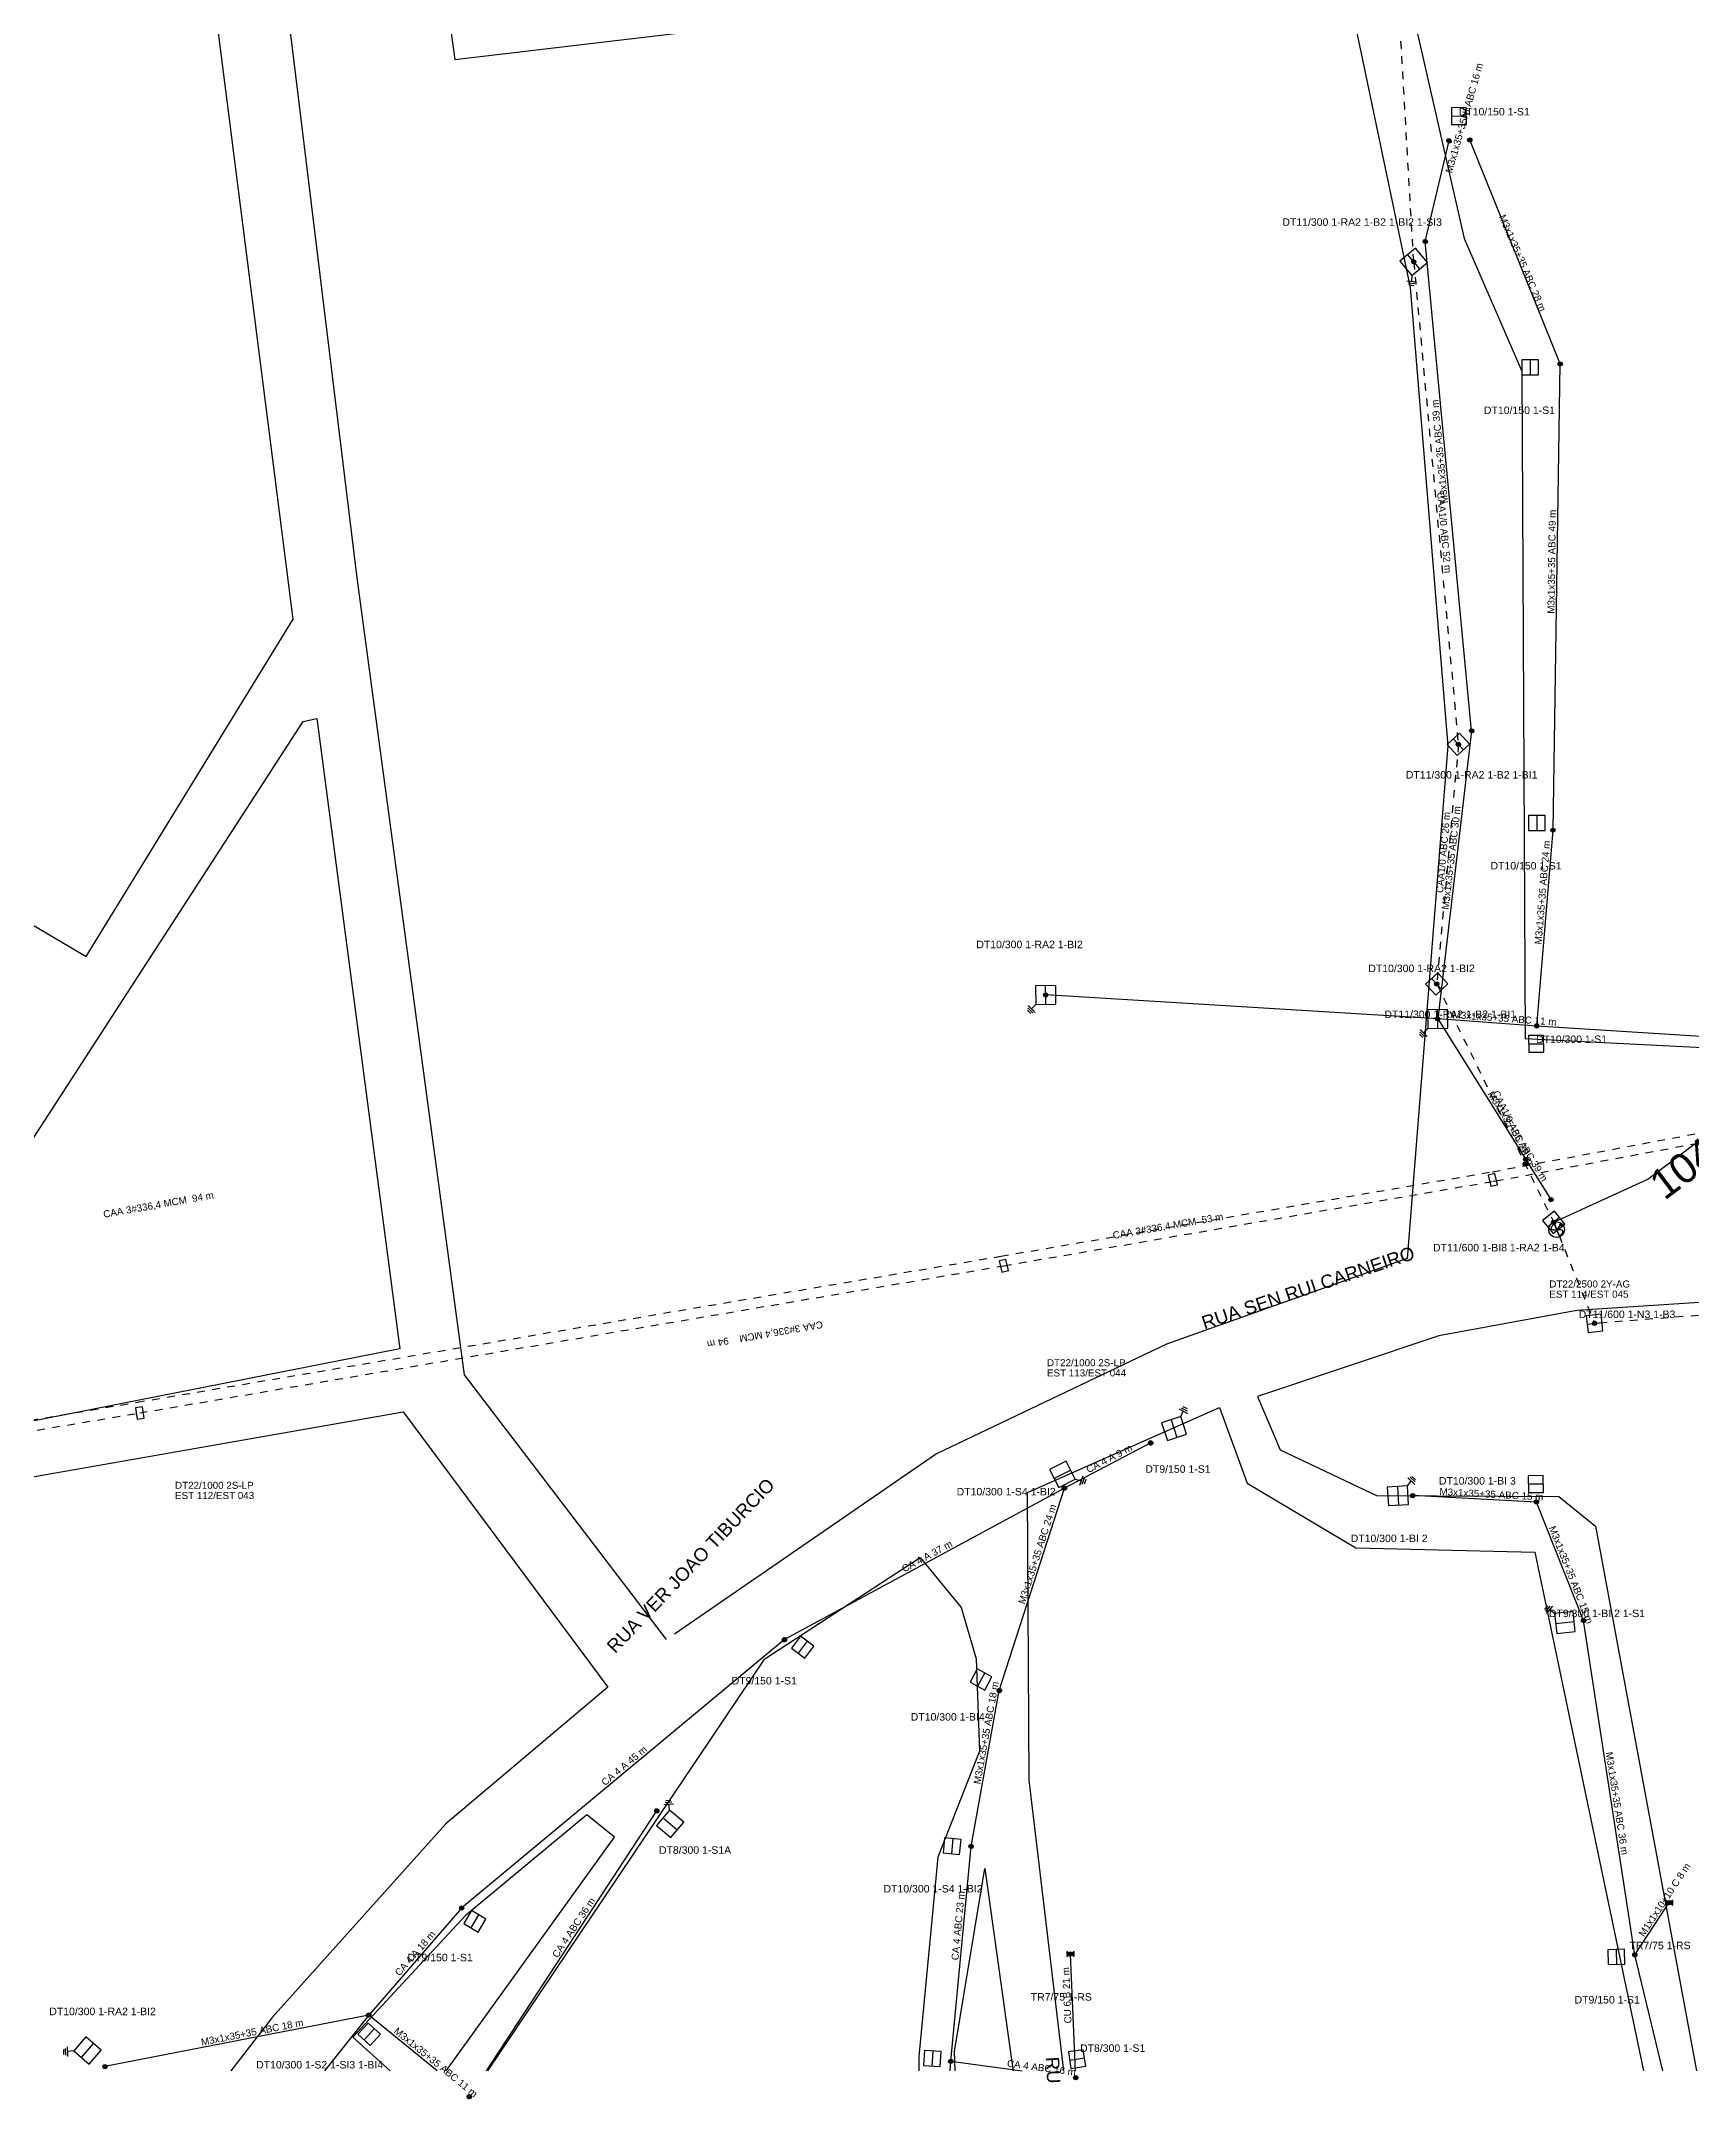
# Model space of a CAD drawing. Extents: x 220580 to 221647, y 9236669 to 9238016.
# Drawn here: x 220840.6 to 221192.7, y 9236668.8 to 9237107.7 of the extents above; entities that cross this region are included whole.
import ezdxf

# ---------------------------------------------------------------- set-up
doc = ezdxf.new("R2010")
doc.units = 0
doc.linetypes.add('PDF_DASH_1p63_1p63', pattern=[3.252816, 1.626408, -1.626408])
for name, color, linetype in [('COR_000000', 250, 'Continuous'), ('COR_0000FF', 5, 'Continuous'), ('COR_008000', 97, 'Continuous'), ('COR_800000', 17, 'Continuous'), ('COR_808080', 8, 'Continuous'), ('COR_994533', 18, 'Continuous'), ('COR_AB00FF', 200, 'Continuous'), ('COR_FF0000', 1, 'Continuous'), ('COR_FFFFFF', 7, 'Continuous'), ('TXT_000000', 250, 'Continuous'), ('TXT_0F0F0F', 250, 'Continuous'), ('TXT_800000', 17, 'Continuous'), ('TXT_FF0000', 1, 'Continuous')]:
    doc.layers.add(name, color=color, linetype=linetype)
doc.styles.add('Arial', font='arial.ttf')

msp = doc.modelspace()

# ---------------------------------------------------------------- hatches: boundary and pattern name
at = {"layer": 'COR_000000'}
h = msp.add_hatch(color=7, dxfattribs=at)
h.dxf.hatch_style = 1
h.paths.add_polyline_path([(221140.81, 9237086.04), (221140.53, 9237086.27), (221140.5, 9237086.62), (221140.72, 9237086.89), (221141.08, 9237086.91), (221141.36, 9237086.69), (221141.39, 9237086.34), (221141.16, 9237086.07)])
h = msp.add_hatch(color=7, dxfattribs=at)
h.dxf.hatch_style = 1
h.paths.add_polyline_path([(221145.38, 9237086.21), (221145.05, 9237086.35), (221144.91, 9237086.67), (221145.04, 9237086.99), (221145.37, 9237087.13), (221145.7, 9237087), (221145.84, 9237086.68), (221145.71, 9237086.35)])
h = msp.add_hatch(color=7, dxfattribs=at)
h.dxf.hatch_style = 1
h.paths.add_polyline_path([(221136.16, 9237064.65), (221135.83, 9237064.54), (221135.51, 9237064.7), (221135.4, 9237065.03), (221135.56, 9237065.34), (221135.9, 9237065.46), (221136.21, 9237065.31), (221136.32, 9237064.98)])
h = msp.add_hatch(color=7, dxfattribs=at)
h.dxf.hatch_style = 1
h.paths.add_polyline_path([(221133.71, 9237060.31), (221133.38, 9237060.19), (221133.06, 9237060.34), (221132.95, 9237060.67), (221133.1, 9237060.99), (221133.43, 9237061.11), (221133.76, 9237060.97), (221133.87, 9237060.64)])
h = msp.add_hatch(color=7, dxfattribs=at)
h.dxf.hatch_style = 1
h.paths.add_polyline_path([(221164.66, 9237038.42), (221164.32, 9237038.54), (221164.18, 9237038.87), (221164.31, 9237039.2), (221164.64, 9237039.34), (221164.97, 9237039.2), (221165.11, 9237038.88), (221164.98, 9237038.56)])
h = msp.add_hatch(color=7, dxfattribs=at)
h.dxf.hatch_style = 1
h.paths.add_polyline_path([(221143.25, 9236957.37), (221142.92, 9236957.25), (221142.6, 9236957.4), (221142.48, 9236957.73), (221142.63, 9236958.05), (221142.97, 9236958.17), (221143.29, 9236958.02), (221143.41, 9236957.69)])
h = msp.add_hatch(color=7, dxfattribs=at)
h.dxf.hatch_style = 1
h.paths.add_polyline_path([(221146.07, 9236960.27), (221145.74, 9236960.15), (221145.42, 9236960.3), (221145.31, 9236960.63), (221145.47, 9236960.96), (221145.8, 9236961.07), (221146.13, 9236960.91), (221146.23, 9236960.58)])
h = msp.add_hatch(color=7, dxfattribs=at)
h.dxf.hatch_style = 1
h.paths.add_polyline_path([(221163.14, 9236938.98), (221162.81, 9236939.1), (221162.66, 9236939.43), (221162.79, 9236939.76), (221163.13, 9236939.89), (221163.46, 9236939.76), (221163.6, 9236939.44), (221163.47, 9236939.12)])
h = msp.add_hatch(color=7, dxfattribs=at)
h.dxf.hatch_style = 1
h.paths.add_polyline_path([(221055.38, 9236904.28), (221055.24, 9236903.95), (221054.92, 9236903.82), (221054.6, 9236903.95), (221054.46, 9236904.28), (221054.6, 9236904.61), (221054.92, 9236904.75), (221055.24, 9236904.61)])
h = msp.add_hatch(color=7, dxfattribs=at)
h.dxf.hatch_style = 1
h.paths.add_polyline_path([(221138.64, 9236906.26), (221138.31, 9236906.14), (221137.98, 9236906.29), (221137.87, 9236906.62), (221138.03, 9236906.94), (221138.36, 9236907.07), (221138.68, 9236906.92), (221138.79, 9236906.59)])
h = msp.add_hatch(color=7, dxfattribs=at)
h.dxf.hatch_style = 1
h.paths.add_polyline_path([(221138.21, 9236898.84), (221138.06, 9236899.16), (221138.19, 9236899.49), (221138.51, 9236899.63), (221138.84, 9236899.49), (221138.99, 9236899.17), (221138.86, 9236898.84), (221138.54, 9236898.71)])
h = msp.add_hatch(color=7, dxfattribs=at)
h.dxf.hatch_style = 1
h.paths.add_polyline_path([(221138.98, 9236899.18), (221138.86, 9236898.84), (221138.53, 9236898.7), (221138.21, 9236898.83), (221138.07, 9236899.16), (221138.19, 9236899.49), (221138.52, 9236899.63), (221138.84, 9236899.5)])
h = msp.add_hatch(color=7, dxfattribs=at)
h.dxf.hatch_style = 1
h.paths.add_polyline_path([(221160.1, 9236897.64), (221159.96, 9236897.31), (221159.65, 9236897.17), (221159.32, 9236897.31), (221159.18, 9236897.63), (221159.31, 9236897.97), (221159.63, 9236898.11), (221159.96, 9236897.97)])
h = msp.add_hatch(color=7, dxfattribs=at)
h.dxf.hatch_style = 1
h.paths.add_polyline_path([(221156.83, 9236869.22), (221156.96, 9236869.55), (221157.29, 9236869.68), (221157.61, 9236869.55), (221157.74, 9236869.22), (221157.61, 9236868.89), (221157.29, 9236868.75), (221156.96, 9236868.89)])
h = msp.add_hatch(color=7, dxfattribs=at)
h.dxf.hatch_style = 1
h.paths.add_polyline_path([(221156.73, 9236868.2), (221156.86, 9236868.53), (221157.18, 9236868.66), (221157.51, 9236868.53), (221157.64, 9236868.2), (221157.51, 9236867.87), (221157.18, 9236867.73), (221156.86, 9236867.87)])
h = msp.add_hatch(color=7, dxfattribs=at)
h.dxf.hatch_style = 1
h.paths.add_polyline_path([(221162.39, 9236861.01), (221162.74, 9236861.1), (221163.04, 9236860.93), (221163.13, 9236860.58), (221162.94, 9236860.28), (221162.6, 9236860.19), (221162.3, 9236860.36), (221162.21, 9236860.7)])
h = msp.add_hatch(color=7, dxfattribs=at)
h.dxf.hatch_style = 1
h.paths.add_polyline_path([(221163.57, 9236855.45), (221163.24, 9236855.34), (221162.92, 9236855.48), (221162.81, 9236855.81), (221162.96, 9236856.14), (221163.29, 9236856.26), (221163.62, 9236856.11), (221163.73, 9236855.78)])
h = msp.add_hatch(color=7, dxfattribs=at)
h.dxf.hatch_style = 1
h.paths.add_polyline_path([(221172.31, 9236833.9), (221171.97, 9236833.77), (221171.65, 9236833.92), (221171.53, 9236834.25), (221171.69, 9236834.57), (221172.03, 9236834.7), (221172.34, 9236834.55), (221172.46, 9236834.22)])
h = msp.add_hatch(color=7, dxfattribs=at)
h.dxf.hatch_style = 1
h.paths.add_polyline_path([(221076.99, 9236808.4), (221076.85, 9236808.73), (221076.99, 9236809.06), (221077.31, 9236809.19), (221077.64, 9236809.04), (221077.78, 9236808.72), (221077.64, 9236808.39), (221077.31, 9236808.26)])
h = msp.add_hatch(color=7, dxfattribs=at)
h.dxf.hatch_style = 1
h.paths.add_polyline_path([(221076.86, 9236808.74), (221077, 9236809.06), (221077.33, 9236809.19), (221077.65, 9236809.04), (221077.77, 9236808.71), (221077.63, 9236808.38), (221077.3, 9236808.26), (221076.98, 9236808.4)])
h = msp.add_hatch(color=7, dxfattribs=at)
h.dxf.hatch_style = 1
h.paths.add_polyline_path([(221077.73, 9236808.92), (221077.75, 9236808.56), (221077.51, 9236808.3), (221077.16, 9236808.29), (221076.9, 9236808.54), (221076.88, 9236808.89), (221077.12, 9236809.15), (221077.47, 9236809.16)])
h = msp.add_hatch(color=7, dxfattribs=at)
h.dxf.hatch_style = 1
h.paths.add_polyline_path([(221058.63, 9236798.7), (221058.43, 9236799), (221058.5, 9236799.34), (221058.8, 9236799.53), (221059.15, 9236799.46), (221059.34, 9236799.17), (221059.27, 9236798.82), (221058.99, 9236798.63)])
h = msp.add_hatch(color=7, dxfattribs=at)
h.dxf.hatch_style = 1
h.paths.add_polyline_path([(221059.3, 9236799.28), (221059.32, 9236798.92), (221059.09, 9236798.66), (221058.74, 9236798.64), (221058.48, 9236798.88), (221058.45, 9236799.24), (221058.68, 9236799.5), (221059.04, 9236799.52)])
h = msp.add_hatch(color=7, dxfattribs=at)
h.dxf.hatch_style = 1
h.paths.add_polyline_path([(221133.62, 9236797.61), (221133.57, 9236797.26), (221133.28, 9236797.05), (221132.93, 9236797.12), (221132.73, 9236797.4), (221132.79, 9236797.76), (221133.07, 9236797.97), (221133.42, 9236797.9)])
h = msp.add_hatch(color=7, dxfattribs=at)
h.dxf.hatch_style = 1
h.paths.add_polyline_path([(221160.03, 9236796.23), (221159.97, 9236795.88), (221159.69, 9236795.68), (221159.34, 9236795.73), (221159.14, 9236796.03), (221159.19, 9236796.38), (221159.48, 9236796.58), (221159.82, 9236796.53)])
h = msp.add_hatch(color=7, dxfattribs=at)
h.dxf.hatch_style = 1
h.paths.add_polyline_path([(221169.41, 9236771.25), (221169.76, 9236771.28), (221170.03, 9236771.05), (221170.05, 9236770.7), (221169.81, 9236770.43), (221169.46, 9236770.41), (221169.19, 9236770.63), (221169.17, 9236770.98)])
h = msp.add_hatch(color=7, dxfattribs=at)
h.dxf.hatch_style = 1
h.paths.add_polyline_path([(220998.82, 9236767.05), (220999.13, 9236767.23), (220999.47, 9236767.13), (220999.64, 9236766.83), (220999.54, 9236766.48), (220999.22, 9236766.31), (220998.88, 9236766.4), (220998.72, 9236766.71)])
h = msp.add_hatch(color=7, dxfattribs=at)
h.dxf.hatch_style = 1
h.paths.add_polyline_path([(220999.59, 9236766.97), (220999.61, 9236766.61), (220999.38, 9236766.35), (220999.03, 9236766.33), (220998.76, 9236766.57), (220998.74, 9236766.92), (220998.98, 9236767.19), (220999.33, 9236767.21)])
h = msp.add_hatch(color=7, dxfattribs=at)
h.dxf.hatch_style = 1
h.paths.add_polyline_path([(221044.68, 9236755.58), (221044.54, 9236755.91), (221044.68, 9236756.23), (221045.01, 9236756.37), (221045.33, 9236756.23), (221045.47, 9236755.9), (221045.33, 9236755.57), (221045.01, 9236755.44)])
h = msp.add_hatch(color=7, dxfattribs=at)
h.dxf.hatch_style = 1
h.paths.add_polyline_path([(221044.75, 9236755.52), (221044.55, 9236755.82), (221044.61, 9236756.16), (221044.91, 9236756.35), (221045.26, 9236756.28), (221045.46, 9236755.99), (221045.39, 9236755.64), (221045.1, 9236755.45)])
h = msp.add_hatch(color=7, dxfattribs=at)
h.dxf.hatch_style = 1
h.paths.add_polyline_path([(220972.09, 9236730.68), (220972.37, 9236730.46), (220972.4, 9236730.11), (220972.18, 9236729.84), (220971.82, 9236729.81), (220971.54, 9236730.04), (220971.51, 9236730.39), (220971.74, 9236730.66)])
h = msp.add_hatch(color=7, dxfattribs=at)
h.dxf.hatch_style = 1
h.paths.add_polyline_path([(221038.94, 9236722.22), (221038.63, 9236722.39), (221038.53, 9236722.73), (221038.71, 9236723.03), (221039.05, 9236723.13), (221039.36, 9236722.96), (221039.46, 9236722.62), (221039.29, 9236722.31)])
h = msp.add_hatch(color=7, dxfattribs=at)
h.dxf.hatch_style = 1
h.paths.add_polyline_path([(221038.99, 9236722.21), (221038.66, 9236722.35), (221038.53, 9236722.68), (221038.67, 9236723), (221039, 9236723.13), (221039.33, 9236722.99), (221039.46, 9236722.67), (221039.32, 9236722.35)])
h = msp.add_hatch(color=7, dxfattribs=at)
h.dxf.hatch_style = 1
h.paths.add_polyline_path([(220930.67, 9236709.87), (220930.81, 9236709.54), (220930.68, 9236709.22), (220930.35, 9236709.08), (220930.02, 9236709.22), (220929.88, 9236709.55), (220930.01, 9236709.87), (220930.34, 9236710)])
h = msp.add_hatch(color=7, dxfattribs=at)
h.dxf.hatch_style = 1
h.paths.add_polyline_path([(221187.49, 9236710.47), (221187.46, 9236710.82), (221187.69, 9236711.09), (221188.03, 9236711.11), (221188.31, 9236710.88), (221188.34, 9236710.53), (221188.11, 9236710.26), (221187.76, 9236710.24)])
h = msp.add_hatch(color=7, dxfattribs=at)
h.dxf.hatch_style = 1
h.paths.add_polyline_path([(221060.21, 9236699.24), (221059.88, 9236699.36), (221059.73, 9236699.69), (221059.86, 9236700.02), (221060.19, 9236700.16), (221060.52, 9236700.03), (221060.66, 9236699.71), (221060.54, 9236699.38)])
h = msp.add_hatch(color=7, dxfattribs=at)
h.dxf.hatch_style = 1
h.paths.add_polyline_path([(221180.43, 9236699.11), (221180.16, 9236699.34), (221180.14, 9236699.69), (221180.37, 9236699.95), (221180.73, 9236699.97), (221181, 9236699.73), (221181.02, 9236699.38), (221180.78, 9236699.12)])
h = msp.add_hatch(color=7, dxfattribs=at)
h.dxf.hatch_style = 1
h.paths.add_polyline_path([(220910.88, 9236686.41), (220910.56, 9236686.25), (220910.23, 9236686.35), (220910.07, 9236686.67), (220910.19, 9236687.01), (220910.51, 9236687.17), (220910.84, 9236687.06), (220910.99, 9236686.75)])
h = msp.add_hatch(color=7, dxfattribs=at)
h.dxf.hatch_style = 1
h.paths.add_polyline_path([(220910.87, 9236687.02), (220911, 9236686.69), (220910.85, 9236686.37), (220910.52, 9236686.25), (220910.2, 9236686.39), (220910.07, 9236686.72), (220910.21, 9236687.05), (220910.54, 9236687.17)])
h = msp.add_hatch(color=7, dxfattribs=at)
h.dxf.hatch_style = 1
h.paths.add_polyline_path([(221034.68, 9236676.39), (221034.35, 9236676.52), (221034.21, 9236676.84), (221034.34, 9236677.16), (221034.67, 9236677.3), (221035, 9236677.18), (221035.14, 9236676.86), (221035.01, 9236676.53)])
h = msp.add_hatch(color=7, dxfattribs=at)
h.dxf.hatch_style = 1
h.paths.add_polyline_path([(220854.58, 9236675.39), (220854.26, 9236675.23), (220853.93, 9236675.34), (220853.78, 9236675.65), (220853.89, 9236675.99), (220854.21, 9236676.15), (220854.54, 9236676.04), (220854.7, 9236675.72)])
h = msp.add_hatch(color=7, dxfattribs=at)
h.dxf.hatch_style = 1
h.paths.add_polyline_path([(221060.98, 9236673.02), (221060.87, 9236673.36), (221061.02, 9236673.67), (221061.35, 9236673.79), (221061.67, 9236673.62), (221061.79, 9236673.29), (221061.63, 9236672.97), (221061.3, 9236672.86)])
h = msp.add_hatch(color=7, dxfattribs=at)
h.dxf.hatch_style = 1
h.paths.add_polyline_path([(220932.35, 9236669.01), (220932.04, 9236668.83), (220931.7, 9236668.92), (220931.53, 9236669.23), (220931.62, 9236669.57), (220931.93, 9236669.75), (220932.27, 9236669.65), (220932.45, 9236669.35)])
h = msp.add_hatch(color=7, dxfattribs=at)
h.dxf.hatch_style = 1
h.paths.add_polyline_path([(220931.59, 9236669.06), (220931.54, 9236669.41), (220931.76, 9236669.69), (220932.1, 9236669.73), (220932.38, 9236669.51), (220932.43, 9236669.16), (220932.22, 9236668.88), (220931.87, 9236668.84)])
at = {"layer": 'COR_800000', "true_color": 0x800000}
h = msp.add_hatch(color=16, dxfattribs=at)
h.dxf.hatch_style = 1
h.paths.add_polyline_path([(221164.71, 9236855.44), (221164.86, 9236855.44), (221164.97, 9236855.33), (221164.97, 9236855.17), (221164.86, 9236855.07), (221164.71, 9236855.07), (221164.61, 9236855.18), (221164.61, 9236855.34)])

# ---------------------------------------------------------------- linework, layer by layer
at = {"layer": 'COR_000000', "color": 7, "linetype": 'Continuous'}
for points in [[(221141.48, 9237089.93), (221144.68, 9237089.98), (221144.63, 9237093.54), (221141.44, 9237093.5), (221141.48, 9237089.93)], [(221141.46, 9237091.72), (221144.67, 9237091.76)], [(221140.81, 9237086.04), (221140.53, 9237086.27), (221140.5, 9237086.62), (221140.72, 9237086.89), (221141.08, 9237086.91), (221141.36, 9237086.69), (221141.39, 9237086.34), (221141.16, 9237086.07), (221140.81, 9237086.04)], [(221145.38, 9237086.21), (221145.05, 9237086.35), (221144.91, 9237086.67), (221145.04, 9237086.99), (221145.37, 9237087.13), (221145.7, 9237087), (221145.84, 9237086.68), (221145.71, 9237086.35), (221145.38, 9237086.21)], [(221136.33, 9237060.5), (221133.8, 9237063.56), (221130.48, 9237060.8), (221133.02, 9237057.75), (221136.33, 9237060.5)], [(221136.16, 9237064.65), (221135.83, 9237064.54), (221135.51, 9237064.7), (221135.4, 9237065.03), (221135.56, 9237065.34), (221135.9, 9237065.46), (221136.21, 9237065.31), (221136.32, 9237064.98), (221136.16, 9237064.65)], [(221134.68, 9237059.13), (221132.14, 9237062.18)], [(221133.71, 9237060.31), (221133.38, 9237060.19), (221133.06, 9237060.34), (221132.95, 9237060.67), (221133.1, 9237060.99), (221133.43, 9237061.11), (221133.76, 9237060.97), (221133.87, 9237060.64), (221133.71, 9237060.31)], [(221156.49, 9237039.72), (221156.49, 9237036.53), (221160.05, 9237036.53), (221160.05, 9237039.72), (221156.49, 9237039.72)], [(221158.27, 9237039.72), (221158.27, 9237036.51)], [(221164.66, 9237038.42), (221164.32, 9237038.54), (221164.18, 9237038.87), (221164.31, 9237039.2), (221164.64, 9237039.34), (221164.97, 9237039.2), (221165.11, 9237038.88), (221164.98, 9237038.56), (221164.66, 9237038.42)], [(221140.54, 9236957.68), (221142.71, 9236955.33), (221145.33, 9236957.75), (221143.16, 9236960.1), (221140.54, 9236957.68)], [(221141.85, 9236958.88), (221144.03, 9236956.53)], [(221143.25, 9236957.37), (221142.92, 9236957.25), (221142.6, 9236957.4), (221142.48, 9236957.73), (221142.63, 9236958.05), (221142.97, 9236958.17), (221143.29, 9236958.02), (221143.41, 9236957.69), (221143.25, 9236957.37)], [(221146.07, 9236960.27), (221145.74, 9236960.15), (221145.42, 9236960.3), (221145.31, 9236960.63), (221145.47, 9236960.96), (221145.8, 9236961.07), (221146.13, 9236960.91), (221146.23, 9236960.58), (221146.07, 9236960.27)], [(221157.88, 9236942.57), (221157.88, 9236939.38), (221161.45, 9236939.38), (221161.45, 9236942.57), (221157.88, 9236942.57)], [(221159.67, 9236942.57), (221159.67, 9236939.36)], [(221163.14, 9236938.98), (221162.81, 9236939.1), (221162.66, 9236939.43), (221162.79, 9236939.76), (221163.13, 9236939.89), (221163.46, 9236939.76), (221163.6, 9236939.44), (221163.47, 9236939.12), (221163.14, 9236938.98)], [(221135.93, 9236906.56), (221138.11, 9236904.23), (221140.72, 9236906.66), (221138.54, 9236909), (221135.93, 9236906.56)], [(221057.1, 9236902.32), (221057.05, 9236906.3), (221052.74, 9236906.24), (221052.79, 9236902.27), (221057.1, 9236902.32)], [(221055.38, 9236904.28), (221055.24, 9236903.95), (221054.92, 9236903.82), (221054.6, 9236903.95), (221054.46, 9236904.28), (221054.6, 9236904.61), (221054.92, 9236904.75), (221055.24, 9236904.61), (221055.38, 9236904.28)], [(221054.95, 9236902.29), (221054.89, 9236906.27)], [(221137.23, 9236907.78), (221139.42, 9236905.43)], [(221138.64, 9236906.26), (221138.31, 9236906.14), (221137.98, 9236906.29), (221137.87, 9236906.62), (221138.03, 9236906.94), (221138.36, 9236907.07), (221138.68, 9236906.92), (221138.79, 9236906.59), (221138.64, 9236906.26)], [(221140.7, 9236897.2), (221140.65, 9236901.18), (221136.35, 9236901.13), (221136.4, 9236897.15), (221140.7, 9236897.2)], [(221138.55, 9236897.18), (221138.5, 9236901.16)], [(221138.21, 9236898.84), (221138.06, 9236899.16), (221138.19, 9236899.49), (221138.51, 9236899.63), (221138.84, 9236899.49), (221138.99, 9236899.17), (221138.86, 9236898.84), (221138.54, 9236898.71), (221138.21, 9236898.84)], [(221138.98, 9236899.18), (221138.86, 9236898.84), (221138.53, 9236898.7), (221138.21, 9236898.83), (221138.07, 9236899.16), (221138.19, 9236899.49), (221138.52, 9236899.63), (221138.84, 9236899.5), (221138.98, 9236899.18)], [(221160.1, 9236897.64), (221159.96, 9236897.31), (221159.65, 9236897.17), (221159.32, 9236897.31), (221159.18, 9236897.63), (221159.31, 9236897.97), (221159.63, 9236898.11), (221159.96, 9236897.97), (221160.1, 9236897.64)], [(221157.96, 9236892.05), (221161.16, 9236892.09), (221161.11, 9236895.66), (221157.91, 9236895.62), (221157.96, 9236892.05)], [(221157.94, 9236893.84), (221161.15, 9236893.88)], [(221156.83, 9236869.22), (221156.96, 9236869.55), (221157.29, 9236869.68), (221157.61, 9236869.55), (221157.74, 9236869.22), (221157.61, 9236868.89), (221157.29, 9236868.75), (221156.96, 9236868.89), (221156.83, 9236869.22)], [(221149.86, 9236863.47), (221151.28, 9236863.79), (221150.74, 9236866.18), (221149.32, 9236865.86), (221149.86, 9236863.47)], [(221156.73, 9236868.2), (221156.86, 9236868.53), (221157.18, 9236868.66), (221157.51, 9236868.53), (221157.64, 9236868.2), (221157.51, 9236867.87), (221157.18, 9236867.73), (221156.86, 9236867.87), (221156.73, 9236868.2)], [(221162.39, 9236861.01), (221162.74, 9236861.1), (221163.04, 9236860.93), (221163.13, 9236860.58), (221162.94, 9236860.28), (221162.6, 9236860.19), (221162.3, 9236860.36), (221162.21, 9236860.7), (221162.39, 9236861.01)], [(221163.41, 9236858.19), (221160.91, 9236856.19), (221163.15, 9236853.41), (221165.64, 9236855.41), (221163.41, 9236858.19)], [(221164.52, 9236856.8), (221162.02, 9236854.79)], [(221163.57, 9236855.45), (221163.24, 9236855.34), (221162.92, 9236855.48), (221162.81, 9236855.81), (221162.96, 9236856.14), (221163.29, 9236856.26), (221163.62, 9236856.11), (221163.73, 9236855.78), (221163.57, 9236855.45)], [(221163.27, 9236855.8), (221164.4, 9236852.98)], [(221164.71, 9236855.44), (221164.86, 9236855.44), (221164.97, 9236855.33), (221164.97, 9236855.17), (221164.86, 9236855.07), (221164.71, 9236855.07), (221164.61, 9236855.18), (221164.61, 9236855.34), (221164.71, 9236855.44)], [(221045.56, 9236845.16), (221046.97, 9236845.49), (221046.43, 9236847.88), (221045.01, 9236847.55), (221045.56, 9236845.16)], [(221170.6, 9236832.29), (221173.77, 9236832.64), (221173.38, 9236836.18), (221170.21, 9236835.83), (221170.6, 9236832.29)], [(221170.4, 9236834.06), (221173.59, 9236834.41)], [(221172.31, 9236833.9), (221171.97, 9236833.77), (221171.65, 9236833.92), (221171.53, 9236834.25), (221171.69, 9236834.57), (221172.03, 9236834.7), (221172.34, 9236834.55), (221172.46, 9236834.22), (221172.31, 9236833.9)], [(220861.16, 9236813.81), (220862.59, 9236814.02), (220862.23, 9236816.45), (220860.79, 9236816.23), (220861.16, 9236813.81)], [(221079.62, 9236813.02), (221080.86, 9236809.23), (221084.96, 9236810.57), (221083.73, 9236814.35), (221079.62, 9236813.02)], [(221081.68, 9236813.68), (221082.9, 9236809.9)], [(221076.99, 9236808.4), (221076.85, 9236808.73), (221076.99, 9236809.06), (221077.31, 9236809.19), (221077.64, 9236809.04), (221077.78, 9236808.72), (221077.64, 9236808.39), (221077.31, 9236808.26), (221076.99, 9236808.4)], [(221076.86, 9236808.74), (221077, 9236809.06), (221077.33, 9236809.19), (221077.65, 9236809.04), (221077.77, 9236808.71), (221077.63, 9236808.38), (221077.3, 9236808.26), (221076.98, 9236808.4), (221076.86, 9236808.74)], [(221077.73, 9236808.92), (221077.75, 9236808.56), (221077.51, 9236808.3), (221077.16, 9236808.29), (221076.9, 9236808.54), (221076.88, 9236808.89), (221077.12, 9236809.15), (221077.47, 9236809.16), (221077.73, 9236808.92)], [(221059.27, 9236804.84), (221055.73, 9236803.04), (221057.68, 9236799.2), (221061.22, 9236801), (221059.27, 9236804.84)], [(221060.24, 9236802.93), (221056.7, 9236801.12)], [(221058.63, 9236798.7), (221058.43, 9236799), (221058.5, 9236799.34), (221058.8, 9236799.53), (221059.15, 9236799.46), (221059.34, 9236799.17), (221059.27, 9236798.82), (221058.99, 9236798.63), (221058.63, 9236798.7)], [(221059.3, 9236799.28), (221059.32, 9236798.92), (221059.09, 9236798.66), (221058.74, 9236798.64), (221058.48, 9236798.88), (221058.45, 9236799.24), (221058.68, 9236799.5), (221059.04, 9236799.52), (221059.3, 9236799.28)], [(221127.78, 9236799.31), (221128.02, 9236795.35), (221132.33, 9236795.62), (221132.08, 9236799.59), (221127.78, 9236799.31)], [(221129.93, 9236799.45), (221130.18, 9236795.49)], [(221161.02, 9236801.75), (221157.82, 9236801.71), (221157.87, 9236798.15), (221161.06, 9236798.18), (221161.02, 9236801.75)], [(221161.04, 9236799.97), (221157.83, 9236799.93)], [(221133.62, 9236797.61), (221133.57, 9236797.26), (221133.28, 9236797.05), (221132.93, 9236797.12), (221132.73, 9236797.4), (221132.79, 9236797.76), (221133.07, 9236797.97), (221133.42, 9236797.9), (221133.62, 9236797.61)], [(221160.03, 9236796.23), (221159.97, 9236795.88), (221159.69, 9236795.68), (221159.34, 9236795.73), (221159.14, 9236796.03), (221159.19, 9236796.38), (221159.48, 9236796.58), (221159.82, 9236796.53), (221160.03, 9236796.23)], [(221163.93, 9236768.07), (221167.87, 9236768.52), (221167.39, 9236772.8), (221163.44, 9236772.35), (221163.93, 9236768.07)], [(221163.68, 9236770.21), (221167.63, 9236770.66)], [(221169.41, 9236771.25), (221169.76, 9236771.28), (221170.03, 9236771.05), (221170.05, 9236770.7), (221169.81, 9236770.43), (221169.46, 9236770.41), (221169.19, 9236770.63), (221169.17, 9236770.98), (221169.41, 9236771.25)], [(220998.82, 9236767.05), (220999.13, 9236767.23), (220999.47, 9236767.13), (220999.64, 9236766.83), (220999.54, 9236766.48), (220999.22, 9236766.31), (220998.88, 9236766.4), (220998.72, 9236766.71), (220998.82, 9236767.05)], [(220999.59, 9236766.97), (220999.61, 9236766.61), (220999.38, 9236766.35), (220999.03, 9236766.33), (220998.76, 9236766.57), (220998.74, 9236766.92), (220998.98, 9236767.19), (220999.33, 9236767.21), (220999.59, 9236766.97)], [(221002.61, 9236767.52), (221000.7, 9236764.96), (221003.56, 9236762.83), (221005.47, 9236765.39), (221002.61, 9236767.52)], [(221004.04, 9236766.45), (221002.12, 9236763.88)], [(221040.32, 9236760.52), (221038.81, 9236757.7), (221041.96, 9236756.02), (221043.46, 9236758.83), (221040.32, 9236760.52)], [(221041.9, 9236759.67), (221040.38, 9236756.85)], [(221044.68, 9236755.58), (221044.54, 9236755.91), (221044.68, 9236756.23), (221045.01, 9236756.37), (221045.33, 9236756.23), (221045.47, 9236755.9), (221045.33, 9236755.57), (221045.01, 9236755.44), (221044.68, 9236755.58)], [(221044.75, 9236755.52), (221044.55, 9236755.82), (221044.61, 9236756.16), (221044.91, 9236756.35), (221045.26, 9236756.28), (221045.46, 9236755.99), (221045.39, 9236755.64), (221045.1, 9236755.45), (221044.75, 9236755.52)], [(220972.09, 9236730.68), (220972.37, 9236730.46), (220972.4, 9236730.11), (220972.18, 9236729.84), (220971.82, 9236729.81), (220971.54, 9236730.04), (220971.51, 9236730.39), (220971.74, 9236730.66), (220972.09, 9236730.68)], [(220971.91, 9236727.11), (220974.94, 9236724.55), (220977.73, 9236727.84), (220974.68, 9236730.4), (220971.91, 9236727.11)], [(220973.3, 9236728.76), (220976.33, 9236726.2)], [(221033.31, 9236724.49), (221033.01, 9236721.31), (221036.56, 9236720.97), (221036.86, 9236724.15), (221033.31, 9236724.49)], [(221035.08, 9236724.32), (221034.79, 9236721.12)], [(221038.94, 9236722.22), (221038.63, 9236722.39), (221038.53, 9236722.73), (221038.71, 9236723.03), (221039.05, 9236723.13), (221039.36, 9236722.96), (221039.46, 9236722.62), (221039.29, 9236722.31), (221038.94, 9236722.22)], [(221038.99, 9236722.21), (221038.66, 9236722.35), (221038.53, 9236722.68), (221038.67, 9236723), (221039, 9236723.13), (221039.33, 9236722.99), (221039.46, 9236722.67), (221039.32, 9236722.35), (221038.99, 9236722.21)], [(220930.67, 9236709.87), (220930.81, 9236709.54), (220930.68, 9236709.22), (220930.35, 9236709.08), (220930.02, 9236709.22), (220929.88, 9236709.55), (220930.01, 9236709.87), (220930.34, 9236710), (220930.67, 9236709.87)], [(220932.43, 9236708.97), (220930.78, 9236706.23), (220933.84, 9236704.39), (220935.49, 9236707.13), (220932.43, 9236708.97)], [(220933.96, 9236708.05), (220932.3, 9236705.3)], [(221187.12, 9236711.14), (221187.12, 9236710.21), (221187.33, 9236710.21), (221187.33, 9236711.14), (221187.12, 9236711.14)], [(221187.33, 9236710.43), (221188.46, 9236710.43), (221188.46, 9236710.92), (221187.33, 9236710.92), (221187.33, 9236710.43)], [(221187.49, 9236710.47), (221187.46, 9236710.82), (221187.69, 9236711.09), (221188.03, 9236711.11), (221188.31, 9236710.88), (221188.34, 9236710.53), (221188.11, 9236710.26), (221187.76, 9236710.24), (221187.49, 9236710.47)], [(221188.46, 9236711.14), (221188.46, 9236710.21), (221188.68, 9236710.21), (221188.68, 9236711.14), (221188.46, 9236711.14)], [(221059.42, 9236700.16), (221059.42, 9236699.24), (221059.63, 9236699.24), (221059.63, 9236700.16), (221059.42, 9236700.16)], [(221059.63, 9236699.45), (221060.76, 9236699.45), (221060.76, 9236699.94), (221059.63, 9236699.94), (221059.63, 9236699.45)], [(221060.21, 9236699.24), (221059.88, 9236699.36), (221059.73, 9236699.69), (221059.86, 9236700.02), (221060.19, 9236700.16), (221060.52, 9236700.03), (221060.66, 9236699.71), (221060.54, 9236699.38), (221060.21, 9236699.24)], [(221060.76, 9236700.16), (221060.76, 9236699.24), (221060.98, 9236699.24), (221060.98, 9236700.16), (221060.76, 9236700.16)], [(221174.79, 9236700.64), (221174.89, 9236697.45), (221178.45, 9236697.56), (221178.35, 9236700.75), (221174.79, 9236700.64)], [(221176.58, 9236700.7), (221176.67, 9236697.49)], [(221180.43, 9236699.11), (221180.16, 9236699.34), (221180.14, 9236699.69), (221180.37, 9236699.95), (221180.73, 9236699.97), (221181, 9236699.73), (221181.02, 9236699.38), (221180.78, 9236699.12), (221180.43, 9236699.11)], [(220910.88, 9236686.41), (220910.56, 9236686.25), (220910.23, 9236686.35), (220910.07, 9236686.67), (220910.19, 9236687.01), (220910.51, 9236687.17), (220910.84, 9236687.06), (220910.99, 9236686.75), (220910.88, 9236686.41)], [(220910.87, 9236687.02), (220911, 9236686.69), (220910.85, 9236686.37), (220910.52, 9236686.25), (220910.2, 9236686.39), (220910.07, 9236686.72), (220910.21, 9236687.05), (220910.54, 9236687.17), (220910.87, 9236687.02)], [(220850.86, 9236676.23), (220853.46, 9236679.24), (220850.21, 9236682.06), (220847.6, 9236679.06), (220850.86, 9236676.23)], [(220849.23, 9236677.65), (220851.83, 9236680.65)], [(220910.38, 9236685), (220908.22, 9236682.64), (220910.84, 9236680.23), (220913, 9236682.59), (220910.38, 9236685)], [(220911.69, 9236683.79), (220909.52, 9236681.43)], [(221029.06, 9236679.14), (221028.84, 9236675.96), (221032.4, 9236675.7), (221032.62, 9236678.89), (221029.06, 9236679.14)], [(221030.84, 9236679.02), (221030.62, 9236675.82)], [(221034.68, 9236676.39), (221034.35, 9236676.52), (221034.21, 9236676.84), (221034.34, 9236677.16), (221034.67, 9236677.3), (221035, 9236677.18), (221035.14, 9236676.86), (221035.01, 9236676.53), (221034.68, 9236676.39)], [(221060.3, 9236675.3), (221063.46, 9236675.79), (221062.91, 9236679.31), (221059.76, 9236678.82), (221060.3, 9236675.3)], [(221060.03, 9236677.06), (221063.2, 9236677.55)], [(220854.58, 9236675.39), (220854.26, 9236675.23), (220853.93, 9236675.34), (220853.78, 9236675.65), (220853.89, 9236675.99), (220854.21, 9236676.15), (220854.54, 9236676.04), (220854.7, 9236675.72), (220854.58, 9236675.39)], [(221060.98, 9236673.02), (221060.87, 9236673.36), (221061.02, 9236673.67), (221061.35, 9236673.79), (221061.67, 9236673.62), (221061.79, 9236673.29), (221061.63, 9236672.97), (221061.3, 9236672.86), (221060.98, 9236673.02)], [(220932.35, 9236669.01), (220932.04, 9236668.83), (220931.7, 9236668.92), (220931.53, 9236669.23), (220931.62, 9236669.57), (220931.93, 9236669.75), (220932.27, 9236669.65), (220932.45, 9236669.35), (220932.35, 9236669.01)], [(220931.59, 9236669.06), (220931.54, 9236669.41), (220931.76, 9236669.69), (220932.1, 9236669.73), (220932.38, 9236669.51), (220932.43, 9236669.16), (220932.22, 9236668.88), (220931.87, 9236668.84), (220931.59, 9236669.06)]]:
    msp.add_lwpolyline(points, dxfattribs=at)
at = {"layer": 'COR_0000FF', "color": 5, "linetype": 'PDF_DASH_1p63_1p63', "true_color": 0x0000ff}
for points in [[(221133.41, 9237060.65), (221126.16, 9237185.81)], [(221133.41, 9237060.65), (221142.94, 9236957.71)], [(221142.94, 9236957.71), (221138.33, 9236906.61)], [(221138.33, 9236906.61), (221163.27, 9236855.8)], [(221163.27, 9236855.8), (221164.4, 9236852.98), (221172, 9236834.23)], [(221252.52, 9236840.36), (221172, 9236834.23)]]:
    msp.add_lwpolyline(points, dxfattribs=at)
at = {"layer": 'COR_008000', "color": 96, "linetype": 'Continuous', "true_color": 0x008000}
for points in [[(221135.86, 9237065), (221140.94, 9237086.48)], [(221164.65, 9237038.87), (221145.38, 9237086.68)], [(221145.77, 9236960.61), (221135.86, 9237065)], [(221163.13, 9236939.43), (221164.65, 9237038.87)], [(221145.77, 9236960.61), (221138.53, 9236899.17)], [(221159.64, 9236897.64), (221163.13, 9236939.43)], [(221138.53, 9236899.17), (221054.92, 9236904.28)], [(221159.64, 9236897.64), (221138.53, 9236899.17)], [(221138.53, 9236899.17), (221162.67, 9236860.65)], [(221241.06, 9236892.52), (221159.64, 9236897.64)], [(221077.31, 9236808.73), (221058.89, 9236799.08)], [(221058.89, 9236799.08), (220999.18, 9236766.77)], [(221045.01, 9236755.9), (221058.89, 9236799.08)], [(221159.58, 9236796.13), (221133.18, 9236797.51)], [(221169.61, 9236770.84), (221159.58, 9236796.13)], [(221180.58, 9236699.54), (221169.61, 9236770.84)], [(220999.18, 9236766.77), (220930.35, 9236709.54)], [(221038.99, 9236722.67), (221045.01, 9236755.9)], [(220935.63, 9236674.83), (220971.96, 9236730.25)], [(221034.67, 9236676.85), (221038.99, 9236722.67)], [(220930.35, 9236709.54), (220910.54, 9236686.71)], [(221180.58, 9236699.54), (221187.9, 9236710.68)], [(221061.26, 9236674.83), (221060.2, 9236699.69)], [(221186.54, 9236674.83), (221180.58, 9236699.54)], [(220910.54, 9236686.71), (220854.23, 9236675.69)], [(220910.54, 9236686.71), (220901.09, 9236674.83)], [(220925.15, 9236674.83), (220910.54, 9236686.71)], [(221034.55, 9236674.83), (221034.67, 9236676.85)], [(221034.67, 9236676.85), (221049.88, 9236674.83)]]:
    msp.add_lwpolyline(points, dxfattribs=at)
at = {"layer": 'COR_800000', "color": 16, "linetype": 'Continuous', "true_color": 0x800000}
for points in [[(221163.27, 9236855.8), (221163.89, 9236855.92), (221164.56, 9236855.78), (221165.12, 9236855.4), (221165.46, 9236854.86), (221165.58, 9236854.25), (221165.45, 9236853.58), (221165.06, 9236853.02), (221164.52, 9236852.67), (221163.9, 9236852.55), (221163.23, 9236852.69), (221162.67, 9236853.07), (221162.33, 9236853.61), (221162.2, 9236854.23), (221162.35, 9236854.89), (221162.74, 9236855.45), (221163.27, 9236855.8)], [(221163.4, 9236855.47), (221162.79, 9236854.82), (221162.68, 9236854.39), (221163.06, 9236854.16), (221163.93, 9236854.15)], [(221163.27, 9236855.8), (221163.41, 9236855.79), (221163.5, 9236855.7), (221163.5, 9236855.56), (221163.4, 9236855.47), (221163.27, 9236855.47), (221163.17, 9236855.57), (221163.17, 9236855.7), (221163.27, 9236855.8)], [(221163.4, 9236855.47), (221164.52, 9236852.67)], [(221163.93, 9236854.15), (221164.78, 9236855.26)], [(221164.55, 9236852.78), (221165.18, 9236853.48), (221165.29, 9236853.94), (221164.87, 9236854.16), (221163.93, 9236854.15)], [(221164.19, 9236852.63), (221164.79, 9236852.88)]]:
    msp.add_lwpolyline(points, dxfattribs=at)
at = {"layer": 'COR_808080', "color": 8, "linetype": 'Continuous', "true_color": 0x808080}
for points in [[(220698.79, 9237346.15), (220727.51, 9237164.66), (220746.44, 9236973.85), (220850.26, 9236912.49), (220894.39, 9236984.47), (220854.58, 9237297.22), (220801.97, 9237294.63), (220796, 9237306.4), (220775.76, 9237500.33), (220766.03, 9237588.21), (220724.73, 9237849.15)], [(220974.02, 9236766.79), (220930.94, 9236823.24), (220908.07, 9236993.22), (220870.59, 9237300.21), (220901.22, 9237303.26), (220928.89, 9237103.81), (221117.82, 9237126.22), (221132.64, 9237055.15), (221140.67, 9236957.42), (221132.01, 9236848.04), (221080.65, 9236829.82), (221031.63, 9236806.42), (220975.76, 9236767.94)], [(221113.67, 9237256.94), (221131.14, 9237122.81), (221144.15, 9237065.62), (221156.44, 9237037.34), (221157.2, 9236895.02), (221239.9, 9236890.83), (221242.66, 9237022.74), (221234.06, 9237118.15), (221248.2, 9237253.21), (221114.23, 9237256.37)], [(220795.02, 9236805.89), (220896.54, 9236962.63), (220899.42, 9236963.22), (220917.18, 9236828.82), (220794.74, 9236804.73)], [(221300.79, 9236674.83), (221273.97, 9236843.88), (221168.2, 9236836.95), (221138.74, 9236831.59), (221100.07, 9236818.65), (221104.9, 9236807.24), (221125.47, 9236797.53), (221164.36, 9236797.31), (221172.2, 9236790.98), (221193.7, 9236674.83)], [(220580.23, 9236767.05), (220673.38, 9236794.41), (220772.45, 9236809.68), (220785.27, 9236792.11), (220917.83, 9236815.37), (220961.49, 9236756.61), (220926.97, 9236727.49), (220889.9, 9236686.21), (220881.1, 9236674.83)], [(221058.81, 9236674.83), (221051.37, 9236736.82), (221051.04, 9236798.15), (221091.99, 9236816.29), (221097.86, 9236800.13), (221121.06, 9236786.37), (221159.22, 9236785.42), (221182.39, 9236674.83)], [(220935.89, 9236674.83), (220995.01, 9236762.7), (221028.13, 9236784.29), (221036.86, 9236773.63), (221040.1, 9236762.65), (221040.79, 9236742.99), (221031.94, 9236720.37), (221027.84, 9236677.84), (221027.84, 9236674.83)], [(220927.06, 9236674.83), (220962.97, 9236724.64), (220957.02, 9236729.38), (220931.12, 9236707.84), (220907.11, 9236681.97)], [(221035.6, 9236674.83), (221035.49, 9236678.89), (221041.92, 9236717.97), (221047.35, 9236679.24), (221047.98, 9236674.83)], [(220907.11, 9236681.97), (220915.1, 9236674.83)]]:
    msp.add_lwpolyline(points, dxfattribs=at)
at = {"layer": 'COR_994533', "color": 15, "linetype": 'Continuous', "true_color": 0x994533}
for points in [[(221133.99, 9237056.33), (221131.92, 9237056.56)], [(221133.66, 9237055.95), (221132.21, 9237056.12)], [(221133.43, 9237055.56), (221132.39, 9237055.68)], [(221133.02, 9237057.75), (221132.95, 9237056.45)], [(221051.73, 9236900.31), (221051.01, 9236901.05)], [(221052.15, 9236900.48), (221051.13, 9236901.51)], [(221052.65, 9236900.56), (221051.2, 9236902.04)], [(221052.79, 9236902.27), (221051.92, 9236901.3)], [(221135.34, 9236895.2), (221134.61, 9236895.94)], [(221135.76, 9236895.36), (221134.74, 9236896.39)], [(221136.25, 9236895.45), (221134.8, 9236896.93)], [(221136.39, 9236897.15), (221135.53, 9236896.19)], [(221083.35, 9236816.02), (221085.18, 9236815.04)], [(221083.73, 9236814.35), (221084.27, 9236815.53)], [(221083.8, 9236816.25), (221085.08, 9236815.56)], [(221084.15, 9236816.53), (221085.07, 9236816.04)], [(221061.22, 9236801), (221062.48, 9236800.65)], [(221062.81, 9236801.63), (221062.13, 9236799.67)], [(221063.11, 9236801.23), (221062.63, 9236799.86)], [(221063.45, 9236800.92), (221063.1, 9236799.94)], [(221132.08, 9236799.59), (221132.9, 9236800.59)], [(221132.13, 9236801.3), (221133.66, 9236799.89)], [(221132.62, 9236801.41), (221133.69, 9236800.42)], [(221133.04, 9236801.59), (221133.8, 9236800.89)], [(221161.39, 9236773.21), (221162.05, 9236774)], [(221161.59, 9236772.8), (221162.52, 9236773.92)], [(221161.73, 9236772.32), (221163.05, 9236773.91)], [(221163.44, 9236772.35), (221162.39, 9236773.12)], [(220973.49, 9236731.63), (220975.56, 9236731.76)], [(220973.75, 9236732.06), (220975.2, 9236732.15)], [(220973.9, 9236732.48), (220974.94, 9236732.55)], [(220974.69, 9236730.4), (220974.52, 9236731.7)], [(220845.51, 9236678.3), (220845.46, 9236679.34)], [(220845.93, 9236678.14), (220845.86, 9236679.59)], [(220846.36, 9236677.88), (220846.25, 9236679.95)], [(220847.6, 9236679.06), (220846.31, 9236678.91)]]:
    msp.add_lwpolyline(points, dxfattribs=at)
at = {"layer": 'COR_AB00FF', "color": 200, "linetype": 'PDF_DASH_1p63_1p63', "true_color": 0xab00ff}
for points in [[(221150.22, 9236866.57), (221263.44, 9236887.74)], [(221150.9, 9236864.61), (221264.06, 9236885.78)], [(221045.37, 9236848.56), (221150.22, 9236866.57)], [(221045.99, 9236846.52), (221150.34, 9236864.53), (221150.9, 9236864.61)], [(220861.11, 9236817.41), (221045.37, 9236848.56)], [(220861.69, 9236815.13), (221045.99, 9236846.52)], [(220665.15, 9236784.3), (220861.11, 9236817.41)], [(220666.59, 9236782.44), (220861.69, 9236815.13)]]:
    msp.add_lwpolyline(points, dxfattribs=at)
at = {"layer": 'COR_FF0000', "color": 1, "linetype": 'Continuous', "true_color": 0xff0000}
msp.add_lwpolyline([(221163.27, 9236855.8), (221183.34, 9236865.02), (221200.6, 9236878.02)], dxfattribs=at)
at = {"layer": 'COR_FFFFFF', "color": 7, "linetype": 'Continuous', "true_color": 0xffffff}
for points in [[(221187.33, 9236710.92), (221187.33, 9236710.43)], [(221188.46, 9236710.92), (221188.46, 9236710.43)], [(221059.63, 9236699.94), (221059.63, 9236699.45)], [(221060.76, 9236699.94), (221060.76, 9236699.45)]]:
    msp.add_lwpolyline(points, dxfattribs=at)

# ---------------------------------------------------------------- texts
at = {"layer": 'TXT_000000', "color": 7, "char_height": 1.6, "attachment_point": 7, "style": 'Arial'}
for s, insert in [('DT10/150 1-S1 ', (221143.01, 9237091.86)), ('DT11/300 1-RA2 1-B2 1-BI2 1-SI3 ', (221105.39, 9237068.31)), ('DT10/150 1-S1 ', (221148.39, 9237028.17)), ('DT11/300 1-RA2 1-B2 1-BI1 ', (221131.73, 9236950.41)), ('DT10/150 1-S1 ', (221149.79, 9236931.02)), ('DT10/300 1-RA2 1-BI2 ', (221040.11, 9236914.23)), ('DT10/300 1-RA2 1-BI2 ', (221123.72, 9236909.12)), ('DT11/300 1-RA2 1-B2 1-BI1 ', (221127.16, 9236899.33)), ('DT10/300 1-S1 ', (221159.49, 9236894.01)), ('DT11/600 1-BI8 1-RA2 1-B4 ', (221137.53, 9236849.57)), ('DT11/600 1-N3 1-B3 ', (221168.6, 9236835.34)), ('DT9/150 1-S1 ', (221076.17, 9236802.34)), ('DT10/300 1-S4 1-BI2 ', (221035.92, 9236797.51)), ('DT10/300 1-BI 3 ', (221138.79, 9236799.82)), ('DT10/300 1-BI 2 ', (221119.97, 9236787.55)), ('DT9/300 1-BI 2 1-S1 ', (221162.24, 9236771.55)), ('DT9/150 1-S1 ', (220987.92, 9236757.19)), ('DT10/300 1-BI4 ', (221026.13, 9236749.48)), ('DT8/300 1-S1A ', (220972.42, 9236721.07)), ('DT10/300 1-S4 1-BI2 ', (221020.32, 9236712.82)), ('DT9/150 1-S1 ', (220918.79, 9236698.15)), ('TR7/75 1-RS ', (221179.42, 9236700.72)), ('TR7/75 1-RS ', (221051.72, 9236689.75)), ('DT9/150 1-S1 ', (221167.72, 9236689.14)), ('DT10/300 1-RA2 1-BI2 ', (220842.38, 9236686.65)), ('DT10/300 1-S2 1-SI3 1-BI4 ', (220886.5, 9236675.28)), ('DT8/300 1-S1 ', (221062.24, 9236678.82))]:
    msp.add_mtext(s, dxfattribs=dict(at, insert=insert))
at = {"layer": 'TXT_0F0F0F', "color": 7, "char_height": 1.5, "attachment_point": 7, "style": 'Arial'}
for s, insert, rotation in [('  M3x1x35+35NI ABC 16 m ', (221141.26, 9237078.32), 74.051), ('  M3x1x35+35 ABC 28 m ', (221151.06, 9237071.35), 293.357), ('  M3x1x35+35 ABC 39 m ', (221140.87, 9237008.06), 95.423), ('  CAA1/0 ABC 52 m ', (221138.26, 9237012.64), 275.2911), ('  M3x1x35+35 ABC 49 m ', (221163.41, 9236984.43), 89.1268), ('  M3x1x35+35 ABC 30 m ', (221140.74, 9236921.27), 83.2739), ('  CAA1/0 ABC 26 m ', (221139.58, 9236924.81), 84.8449), ('  M3x1x35+35 ABC 24 m ', (221160.6, 9236913.86), 85.2223), ('  M3x1x35+35 ABC 11 m ', (221140.51, 9236899.41), 355.867), ('  M3x1x35+35 ABC 39 m ', (221148.43, 9236884.12), 302.0804), ('  CAA1/0 ABC 28 m ', (221149.64, 9236884.46), 296.1411), ('CAA 3#336,4 MCM  94 m ', (220854.1, 9236856.47), 10.0362), ('CAA 3#336,4 MCM  53 m ', (221069.4, 9236851.98), 9.7923), ('CAA 3#336,4 MCM    94 m ', (221007.19, 9236835.03), 189.8617), ('  CA 4 A 9 m ', (221063.03, 9236801.69), 27.6299), ('  M3x1x35+35 ABC 24 m ', (221050.11, 9236773.11), 72.1755), ('  M3x1x35+35 ABC 15 m ', (221137.7, 9236797.66), 357.0092), ('  M3x1x35+35 ABC 15 m ', (221161.75, 9236791.73), 291.6351), ('  CA 4 A 37 m ', (221023.72, 9236780.51), 28.4203), ('  M3x1x35+35 ABC 18 m ', (221040.78, 9236734.7), 79.7481), ('  CA 4 A 45 m ', (220960.03, 9236734.74), 39.7401), ('  M3x1x35+35 ABC 36 m ', (221174.16, 9236743.86), 278.7436), ('  M1x1x10+10 C 8 m ', (221181.9, 9236702.28), 56.6749), ('  CA 4 ABC 36 m ', (220950.18, 9236697.78), 56.7478), ('  CA 4 ABC 23 m ', (221036.2, 9236697.16), 84.6154), ('  CA 4 A 18 m ', (220916.33, 9236694), 49.0567), ('CU 6 B 21 m ', (221060.43, 9236684.95), 92.4485), ('  M3x1x35+35 ABC 18 m ', (220873.77, 9236679.92), 11.0725), ('  M3x1x35+35 ABC 11 m', (220914.83, 9236683.75), 320.9219), ('  CA 4 ABC 16 m', (221045.43, 9236675.83), 352.4653)]:
    msp.add_mtext(s, dxfattribs=dict(at, insert=insert, rotation=rotation))
for s, insert in [('DT22/2500 2Y-AG', (221162.33, 9236841.86)), ('EST 114/EST 045', (221162.33, 9236839.68)), ('DT22/1000 2S-LP', (221055.18, 9236825.07)), ('EST 113/EST 044', (221055.18, 9236822.89)), ('DT22/1000 2S-LP', (220869.2, 9236798.92)), ('EST 112/EST 043', (220869.2, 9236796.75))]:
    msp.add_mtext(s, dxfattribs=dict(at, insert=insert))
at = {"layer": 'TXT_800000', "color": 16, "true_color": 0x800000, "attachment_point": 7, "style": 'Arial'}
for s, insert, char_height, rotation in [(' RUA SEN RUI CARNEIRO', (221087.74, 9236832.51), 2.8395, 18.582), (' RUA VER JOAO TIBURCIO', (220962.34, 9236762.86), 2.8394, 46.2936), (' RU', (221054.81, 9236678.82), 2.839, 273.3815)]:
    msp.add_mtext(s, dxfattribs=dict(at, insert=insert, char_height=char_height, rotation=rotation))
at = {"layer": 'TXT_FF0000', "color": 1, "true_color": 0xff0000, "insert": (221186.93, 9236860.25), "char_height": 6.374, "attachment_point": 7, "rotation": 36.9742, "style": 'Arial'}
msp.add_mtext('104414', dxfattribs=at)

doc.saveas('drawing.dxf')
